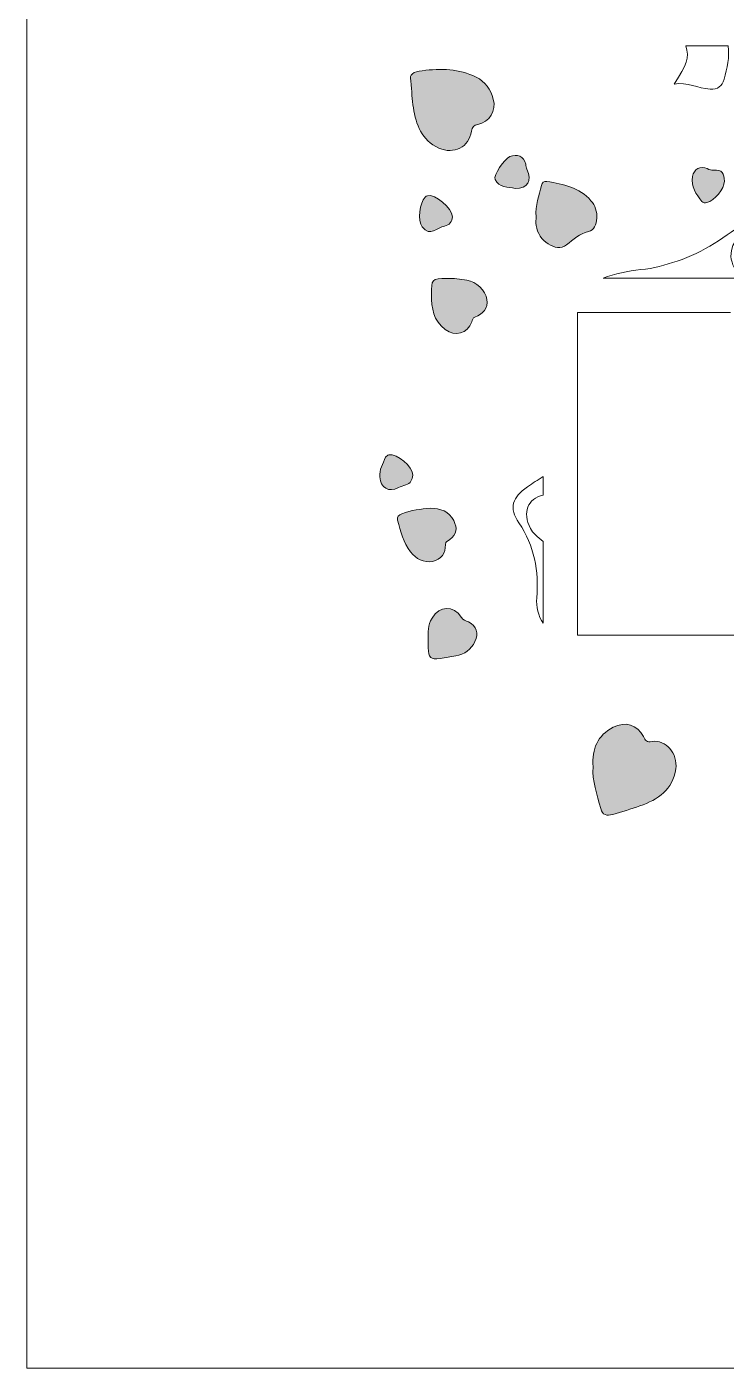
# Model space of a CAD drawing. Header units: inches. Extents: x 0 to 12, y -12 to 0.
# Drawn here: x 0 to 2.78, y -12 to -6.67 of the extents above; entities that cross this region are included whole.
import ezdxf

# ---------------------------------------------------------------- set-up
doc = ezdxf.new("R2010")
doc.units = ezdxf.units.IN
doc.header["$MEASUREMENT"] = 0
doc.layers.add('Layer 1', color=7, linetype='Continuous')

# ---------------------------------------------------------------- blocks, each defined once
blk = doc.blocks.new('block 2')
at = {"layer": 'Layer 1', "true_color": 0xffffff}
h = blk.add_hatch(color=7, dxfattribs=at)
h.dxf.hatch_style = 2
edge = h.paths.add_edge_path()
edge.add_spline(control_points=[(1.7666, -7.0815), (1.7693, -7.0648), (1.775, -7.0588), (1.7915, -7.0557), (1.8382, -7.0467), (1.8658, -7.0001), (1.853, -6.9542), (1.8423, -6.9161), (1.8204, -6.8845), (1.7852, -6.8671), (1.7172, -6.8336), (1.6447, -6.8325), (1.5705, -6.8414), (1.5361, -6.8456), (1.5181, -6.8555), (1.5253, -6.8821), (1.5292, -6.9247), (1.5302, -6.957), (1.5355, -6.9886), (1.5468, -7.0558), (1.5668, -7.118), (1.637, -7.149), (1.697, -7.1755), (1.7561, -7.1462), (1.7666, -7.0815)], knot_values=[0, 0, 0, 0, 1, 1, 1, 2, 2, 2, 3, 3, 3, 4, 4, 4, 5, 5, 5, 6, 6, 6, 7, 7, 7, 8, 8, 8, 8], degree=3, periodic=1)
h = blk.add_hatch(color=7, dxfattribs=at)
h.dxf.hatch_style = 2
edge = h.paths.add_edge_path()
edge.add_spline(control_points=[(1.9405, -7.3095), (1.9903, -7.31), (2.0087, -7.2792), (1.9863, -7.2334), (1.9835, -7.2274), (1.9835, -7.2201), (1.9818, -7.2135), (1.9737, -7.1826), (1.9476, -7.1702), (1.9184, -7.1832), (1.8965, -7.193), (1.8518, -7.2582), (1.8599, -7.2745), (1.8761, -7.3069), (1.9114, -7.3026), (1.9405, -7.3095)], knot_values=[0, 0, 0, 0, 1, 1, 1, 2, 2, 2, 3, 3, 3, 4, 4, 4, 5, 5, 5, 5], degree=3, periodic=1)
h = blk.add_hatch(color=7, dxfattribs=at)
h.dxf.hatch_style = 2
edge = h.paths.add_edge_path()
edge.add_spline(control_points=[(2.7008, -7.3654), (2.7323, -7.358), (2.7707, -7.3116), (2.7709, -7.2804), (2.7718, -7.2512), (2.7608, -7.2335), (2.7285, -7.2374), (2.7188, -7.2386), (2.7115, -7.235), (2.7029, -7.231), (2.676, -7.2182), (2.6498, -7.2325), (2.6443, -7.2623), (2.6369, -7.3027), (2.6591, -7.3322), (2.6819, -7.3613), (2.6866, -7.3674), (2.6936, -7.367), (2.7008, -7.3654)], knot_values=[0, 0, 0, 0, 1, 1, 1, 2, 2, 2, 3, 3, 3, 4, 4, 4, 5, 5, 5, 6, 6, 6, 6], degree=3, periodic=1)
h = blk.add_hatch(color=7, dxfattribs=at)
h.dxf.hatch_style = 2
edge = h.paths.add_edge_path()
edge.add_spline(control_points=[(2.0233, -7.4567), (2.0313, -7.518), (2.1019, -7.5656), (2.1438, -7.5344), (2.1719, -7.5134), (2.1942, -7.4885), (2.2318, -7.4809), (2.2521, -7.4767), (2.2625, -7.4518), (2.2644, -7.4283), (2.2665, -7.4016), (2.2573, -7.3779), (2.2409, -7.3585), (2.1956, -7.3047), (2.1306, -7.2931), (2.0662, -7.2815), (2.0546, -7.2794), (2.0468, -7.2857), (2.044, -7.2979), (2.0348, -7.3379), (2.0188, -7.3766), (2.023, -7.423), (2.023, -7.4315), (2.0216, -7.4443), (2.0233, -7.4567)], knot_values=[0, 0, 0, 0, 1, 1, 1, 2, 2, 2, 3, 3, 3, 4, 4, 4, 5, 5, 5, 6, 6, 6, 7, 7, 7, 8, 8, 8, 8], degree=3, periodic=1)
h = blk.add_hatch(color=7, dxfattribs=at)
h.dxf.hatch_style = 2
edge = h.paths.add_edge_path()
edge.add_spline(control_points=[(1.5912, -7.3385), (1.5881, -7.3394), (1.5853, -7.3419), (1.5828, -7.3442), (1.5594, -7.3651), (1.5526, -7.4382), (1.571, -7.4628), (1.602, -7.5044), (1.6303, -7.4626), (1.6594, -7.4591), (1.679, -7.4568), (1.6894, -7.4398), (1.6905, -7.4226), (1.6902, -7.3871), (1.6205, -7.3303), (1.5912, -7.3385)], knot_values=[0, 0, 0, 0, 1, 1, 1, 2, 2, 2, 3, 3, 3, 4, 4, 4, 5, 5, 5, 5], degree=3, periodic=1)
h = blk.add_hatch(color=7, dxfattribs=at)
h.dxf.hatch_style = 2
edge = h.paths.add_edge_path()
edge.add_spline(control_points=[(1.6616, -7.87), (1.7025, -7.9002), (1.7493, -7.8867), (1.7673, -7.8398), (1.7701, -7.8323), (1.7709, -7.8245), (1.78, -7.8211), (1.8123, -7.8089), (1.8325, -7.7868), (1.8275, -7.7508), (1.8225, -7.7146), (1.7853, -7.6803), (1.7479, -7.6744), (1.7219, -7.6703), (1.6959, -7.6665), (1.6693, -7.6673), (1.6077, -7.6691), (1.6066, -7.6698), (1.6078, -7.732), (1.6071, -7.7853), (1.615, -7.8355), (1.6616, -7.87)], knot_values=[0, 0, 0, 0, 1, 1, 1, 2, 2, 2, 3, 3, 3, 4, 4, 4, 5, 5, 5, 6, 6, 6, 7, 7, 7, 7], degree=3, periodic=1)
h = blk.add_hatch(color=7, dxfattribs=at)
h.dxf.hatch_style = 2
edge = h.paths.add_edge_path()
edge.add_spline(control_points=[(1.4765, -8.4991), (1.4855, -8.4945), (1.4952, -8.4909), (1.5051, -8.4883), (1.5255, -8.483), (1.5312, -8.468), (1.5329, -8.4497), (1.5331, -8.4161), (1.471, -8.3625), (1.4385, -8.3689), (1.4336, -8.3699), (1.4273, -8.3742), (1.4254, -8.3786), (1.4142, -8.4036), (1.4, -8.4278), (1.4019, -8.4568), (1.4049, -8.5003), (1.4382, -8.519), (1.4765, -8.4991)], knot_values=[0, 0, 0, 0, 1, 1, 1, 2, 2, 2, 3, 3, 3, 4, 4, 4, 5, 5, 5, 6, 6, 6, 6], degree=3, periodic=1)
h = blk.add_hatch(color=7, dxfattribs=at)
h.dxf.hatch_style = 2
edge = h.paths.add_edge_path()
edge.add_spline(control_points=[(1.6117, -8.7923), (1.647, -8.7858), (1.6632, -8.7607), (1.663, -8.7252), (1.663, -8.7133), (1.6732, -8.7115), (1.6801, -8.706), (1.7069, -8.6845), (1.7116, -8.6605), (1.696, -8.6301), (1.6767, -8.5926), (1.6429, -8.5824), (1.6033, -8.5806), (1.5658, -8.5853), (1.5268, -8.5875), (1.4903, -8.6035), (1.4783, -8.6088), (1.4693, -8.6151), (1.4731, -8.6287), (1.4854, -8.6727), (1.4947, -8.7183), (1.5245, -8.7548), (1.5466, -8.7819), (1.5758, -8.7989), (1.6117, -8.7923)], knot_values=[0, 0, 0, 0, 1, 1, 1, 2, 2, 2, 3, 3, 3, 4, 4, 4, 5, 5, 5, 6, 6, 6, 7, 7, 7, 8, 8, 8, 8], degree=3, periodic=1)
h = blk.add_hatch(color=7, dxfattribs=at)
h.dxf.hatch_style = 2
edge = h.paths.add_edge_path()
edge.add_spline(control_points=[(1.7541, -9.033), (1.7442, -9.028), (1.7337, -9.0265), (1.7264, -9.0149), (1.6947, -8.9653), (1.6404, -8.9678), (1.6096, -9.0182), (1.593, -9.0455), (1.5941, -9.0753), (1.5944, -9.1051), (1.5944, -9.1155), (1.594, -9.1259), (1.5945, -9.1362), (1.5964, -9.1762), (1.6032, -9.1827), (1.6426, -9.1784), (1.663, -9.1762), (1.6832, -9.1708), (1.7036, -9.1678), (1.7395, -9.1624), (1.7646, -9.1429), (1.7803, -9.1107), (1.7962, -9.0778), (1.7866, -9.0494), (1.7541, -9.033)], knot_values=[0, 0, 0, 0, 1, 1, 1, 2, 2, 2, 3, 3, 3, 4, 4, 4, 5, 5, 5, 6, 6, 6, 7, 7, 7, 8, 8, 8, 8], degree=3, periodic=1)
h = blk.add_hatch(color=7, dxfattribs=at)
h.dxf.hatch_style = 2
edge = h.paths.add_edge_path()
edge.add_spline(control_points=[(2.4841, -9.5088), (2.4622, -9.5125), (2.4575, -9.5046), (2.4492, -9.489), (2.424, -9.4412), (2.3773, -9.4271), (2.3299, -9.4516), (2.2672, -9.4841), (2.244, -9.5378), (2.2496, -9.6091), (2.2449, -9.6648), (2.2662, -9.719), (2.2796, -9.7747), (2.2861, -9.8017), (2.3043, -9.8053), (2.3273, -9.7984), (2.3635, -9.7875), (2.4001, -9.7775), (2.4356, -9.7647), (2.5069, -9.739), (2.5661, -9.7003), (2.5781, -9.6173), (2.5868, -9.5568), (2.5386, -9.4995), (2.4841, -9.5088)], knot_values=[0, 0, 0, 0, 1, 1, 1, 2, 2, 2, 3, 3, 3, 4, 4, 4, 5, 5, 5, 6, 6, 6, 7, 7, 7, 8, 8, 8, 8], degree=3, periodic=1)
at = {"layer": 'Layer 1', "lineweight": 0}
blk.add_lwpolyline([(2.8271, -9.0858), (2.6426, -9.0858), (2.5879, -9.0858), (2.3503, -9.0858), (2.1879, -9.0858), (2.1879, -9.0443), (2.1879, -8.7749), (2.1879, -8.476), (2.1879, -8.4025), (2.1879, -8.3379), (2.1879, -8.2992), (2.1879, -8.2253), (2.1879, -8.0818), (2.1879, -7.8345), (2.1879, -7.8031), (2.2578, -7.8031), (2.494, -7.8031), (2.7138, -7.8031), (2.796, -7.8031)], dxfattribs=at)
for points, knots in [([(2.7696, -6.8752), (2.7625, -6.9038), (2.7453, -6.9163), (2.7144, -6.9147), (2.6667, -6.9124), (2.6236, -6.8843), (2.5711, -6.895), (2.6224, -6.8152), (2.6317, -6.7918), (2.6185, -6.7431), (2.6185, -6.7431), (2.7856, -6.7431), (2.7856, -6.7431), (2.7935, -6.7878), (2.7806, -6.8311), (2.7696, -6.8752)], [0, 0, 0, 0, 1, 1, 1, 2, 2, 2, 3, 3, 3, 4, 4, 4, 5, 5, 5, 5]), ([(1.7666, -7.0815), (1.7693, -7.0648), (1.775, -7.0588), (1.7915, -7.0557), (1.8382, -7.0467), (1.8658, -7.0001), (1.853, -6.9542), (1.8423, -6.9161), (1.8204, -6.8845), (1.7852, -6.8671), (1.7172, -6.8336), (1.6447, -6.8325), (1.5705, -6.8414), (1.5361, -6.8456), (1.5181, -6.8555), (1.5253, -6.8821), (1.5292, -6.9247), (1.5302, -6.957), (1.5355, -6.9886), (1.5468, -7.0558), (1.5668, -7.118), (1.637, -7.149), (1.697, -7.1755), (1.7561, -7.1462), (1.7666, -7.0815)], [0, 0, 0, 0, 1, 1, 1, 2, 2, 2, 3, 3, 3, 4, 4, 4, 5, 5, 5, 6, 6, 6, 7, 7, 7, 8, 8, 8, 8]), ([(1.9405, -7.3095), (1.9903, -7.31), (2.0087, -7.2792), (1.9863, -7.2334), (1.9835, -7.2274), (1.9835, -7.2201), (1.9818, -7.2135), (1.9737, -7.1826), (1.9476, -7.1702), (1.9184, -7.1832), (1.8965, -7.193), (1.8518, -7.2582), (1.8599, -7.2745), (1.8761, -7.3069), (1.9114, -7.3026), (1.9405, -7.3095)], [0, 0, 0, 0, 1, 1, 1, 2, 2, 2, 3, 3, 3, 4, 4, 4, 5, 5, 5, 5]), ([(2.4397, -7.6325), (2.4886, -7.6283), (2.5362, -7.6139), (2.5832, -7.5985), (2.6893, -7.5643), (2.7767, -7.5), (2.864, -7.4347), (2.9135, -7.3979), (2.9572, -7.3572), (2.9808, -7.2981), (2.9921, -7.2703), (3.0183, -7.2552), (3.0464, -7.2457), (3.0708, -7.2372), (3.0876, -7.2504), (3.0969, -7.2699), (3.1203, -7.3188), (3.1074, -7.381), (3.0688, -7.4195), (3.055, -7.4333), (3.0403, -7.4464), (3.0276, -7.4613), (2.9997, -7.4949), (2.9885, -7.5311), (3.0146, -7.5717), (3.0194, -7.5793), (3.0206, -7.5893), (3.0253, -7.5971), (3.0415, -7.6239), (3.0293, -7.642), (3.0088, -7.6589), (3.0054, -7.6617), (3.0018, -7.6642), (2.9981, -7.6667), (2.9981, -7.6667), (2.9318, -7.6667), (2.9318, -7.6667), (2.9527, -7.6499), (2.9709, -7.6304), (2.9822, -7.6041), (3.005, -7.5514), (2.9711, -7.506), (2.9149, -7.5131), (2.9064, -7.5142), (2.8997, -7.5134), (2.8921, -7.5097), (2.8398, -7.4844), (2.7975, -7.5119), (2.7968, -7.5798), (2.7999, -7.6103), (2.8154, -7.6389), (2.8351, -7.6667), (2.8351, -7.6667), (2.2893, -7.6667), (2.2893, -7.6667), (2.3367, -7.649), (2.3865, -7.6371), (2.4397, -7.6325)], [0, 0, 0, 0, 1, 1, 1, 2, 2, 2, 3, 3, 3, 4, 4, 4, 5, 5, 5, 6, 6, 6, 7, 7, 7, 8, 8, 8, 9, 9, 9, 10, 10, 10, 11, 11, 11, 12, 12, 12, 13, 13, 13, 14, 14, 14, 15, 15, 15, 16, 16, 16, 17, 17, 17, 18, 18, 18, 19, 19, 19, 19]), ([(2.7008, -7.3654), (2.7323, -7.358), (2.7707, -7.3116), (2.7709, -7.2804), (2.7718, -7.2512), (2.7608, -7.2335), (2.7285, -7.2374), (2.7188, -7.2386), (2.7115, -7.235), (2.7029, -7.231), (2.676, -7.2182), (2.6498, -7.2325), (2.6443, -7.2623), (2.6369, -7.3027), (2.6591, -7.3322), (2.6819, -7.3613), (2.6866, -7.3674), (2.6936, -7.367), (2.7008, -7.3654)], [0, 0, 0, 0, 1, 1, 1, 2, 2, 2, 3, 3, 3, 4, 4, 4, 5, 5, 5, 6, 6, 6, 6]), ([(2.0233, -7.4567), (2.0313, -7.518), (2.1019, -7.5656), (2.1438, -7.5344), (2.1719, -7.5134), (2.1942, -7.4885), (2.2318, -7.4809), (2.2521, -7.4767), (2.2625, -7.4518), (2.2644, -7.4283), (2.2665, -7.4016), (2.2573, -7.3779), (2.2409, -7.3585), (2.1956, -7.3047), (2.1306, -7.2931), (2.0662, -7.2815), (2.0546, -7.2794), (2.0468, -7.2857), (2.044, -7.2979), (2.0348, -7.3379), (2.0188, -7.3766), (2.023, -7.423), (2.023, -7.4315), (2.0216, -7.4443), (2.0233, -7.4567)], [0, 0, 0, 0, 1, 1, 1, 2, 2, 2, 3, 3, 3, 4, 4, 4, 5, 5, 5, 6, 6, 6, 7, 7, 7, 8, 8, 8, 8]), ([(1.5912, -7.3385), (1.5881, -7.3394), (1.5853, -7.3419), (1.5828, -7.3442), (1.5594, -7.3651), (1.5526, -7.4382), (1.571, -7.4628), (1.602, -7.5044), (1.6303, -7.4626), (1.6594, -7.4591), (1.679, -7.4568), (1.6894, -7.4398), (1.6905, -7.4226), (1.6902, -7.3871), (1.6205, -7.3303), (1.5912, -7.3385)], [0, 0, 0, 0, 1, 1, 1, 2, 2, 2, 3, 3, 3, 4, 4, 4, 5, 5, 5, 5]), ([(1.6616, -7.87), (1.7025, -7.9002), (1.7493, -7.8867), (1.7673, -7.8398), (1.7701, -7.8323), (1.7709, -7.8245), (1.78, -7.8211), (1.8123, -7.8089), (1.8325, -7.7868), (1.8275, -7.7508), (1.8225, -7.7146), (1.7853, -7.6803), (1.7479, -7.6744), (1.7219, -7.6703), (1.6959, -7.6665), (1.6693, -7.6673), (1.6077, -7.6691), (1.6066, -7.6698), (1.6078, -7.732), (1.6071, -7.7853), (1.615, -7.8355), (1.6616, -7.87)], [0, 0, 0, 0, 1, 1, 1, 2, 2, 2, 3, 3, 3, 4, 4, 4, 5, 5, 5, 6, 6, 6, 7, 7, 7, 7]), ([(1.4765, -8.4991), (1.4855, -8.4945), (1.4952, -8.4909), (1.5051, -8.4883), (1.5255, -8.483), (1.5312, -8.468), (1.5329, -8.4497), (1.5331, -8.4161), (1.471, -8.3625), (1.4385, -8.3689), (1.4336, -8.3699), (1.4273, -8.3742), (1.4254, -8.3786), (1.4142, -8.4036), (1.4, -8.4278), (1.4019, -8.4568), (1.4049, -8.5003), (1.4382, -8.519), (1.4765, -8.4991)], [0, 0, 0, 0, 1, 1, 1, 2, 2, 2, 3, 3, 3, 4, 4, 4, 5, 5, 5, 6, 6, 6, 6]), ([(2.0258, -8.9372), (2.0336, -8.8303), (2.0171, -8.7311), (1.9549, -8.6392), (1.9143, -8.5796), (1.9282, -8.5375), (1.9888, -8.4963), (2.0094, -8.4822), (2.03, -8.4681), (2.0514, -8.4554), (2.0514, -8.4554), (2.0514, -8.5292), (2.0514, -8.5292), (1.9892, -8.5436), (1.9675, -8.5967), (2.0007, -8.6617), (2.009, -8.6782), (2.0279, -8.6964), (2.0514, -8.7133), (2.0514, -8.7133), (2.0514, -9.0383), (2.0514, -9.0383), (2.0312, -9.0082), (2.0231, -8.974), (2.0258, -8.9372)], [0, 0, 0, 0, 1, 1, 1, 2, 2, 2, 3, 3, 3, 4, 4, 4, 5, 5, 5, 6, 6, 6, 7, 7, 7, 8, 8, 8, 8]), ([(1.6117, -8.7923), (1.647, -8.7858), (1.6632, -8.7607), (1.663, -8.7252), (1.663, -8.7133), (1.6732, -8.7115), (1.6801, -8.706), (1.7069, -8.6845), (1.7116, -8.6605), (1.696, -8.6301), (1.6767, -8.5926), (1.6429, -8.5824), (1.6033, -8.5806), (1.5658, -8.5853), (1.5268, -8.5875), (1.4903, -8.6035), (1.4783, -8.6088), (1.4693, -8.6151), (1.4731, -8.6287), (1.4854, -8.6727), (1.4947, -8.7183), (1.5245, -8.7548), (1.5466, -8.7819), (1.5758, -8.7989), (1.6117, -8.7923)], [0, 0, 0, 0, 1, 1, 1, 2, 2, 2, 3, 3, 3, 4, 4, 4, 5, 5, 5, 6, 6, 6, 7, 7, 7, 8, 8, 8, 8]), ([(1.7541, -9.033), (1.7442, -9.028), (1.7337, -9.0265), (1.7264, -9.0149), (1.6947, -8.9653), (1.6404, -8.9678), (1.6096, -9.0182), (1.593, -9.0455), (1.5941, -9.0753), (1.5944, -9.1051), (1.5944, -9.1155), (1.594, -9.1259), (1.5945, -9.1362), (1.5964, -9.1762), (1.6032, -9.1827), (1.6426, -9.1784), (1.663, -9.1762), (1.6832, -9.1708), (1.7036, -9.1678), (1.7395, -9.1624), (1.7646, -9.1429), (1.7803, -9.1107), (1.7962, -9.0778), (1.7866, -9.0494), (1.7541, -9.033)], [0, 0, 0, 0, 1, 1, 1, 2, 2, 2, 3, 3, 3, 4, 4, 4, 5, 5, 5, 6, 6, 6, 7, 7, 7, 8, 8, 8, 8]), ([(2.4841, -9.5088), (2.4622, -9.5125), (2.4575, -9.5046), (2.4492, -9.489), (2.424, -9.4412), (2.3773, -9.4271), (2.3299, -9.4516), (2.2672, -9.4841), (2.244, -9.5378), (2.2496, -9.6091), (2.2449, -9.6648), (2.2662, -9.719), (2.2796, -9.7747), (2.2861, -9.8017), (2.3043, -9.8053), (2.3273, -9.7984), (2.3635, -9.7875), (2.4001, -9.7775), (2.4356, -9.7647), (2.5069, -9.739), (2.5661, -9.7003), (2.5781, -9.6173), (2.5868, -9.5568), (2.5386, -9.4995), (2.4841, -9.5088)], [0, 0, 0, 0, 1, 1, 1, 2, 2, 2, 3, 3, 3, 4, 4, 4, 5, 5, 5, 6, 6, 6, 7, 7, 7, 8, 8, 8, 8])]:
    blk.add_open_spline(points, degree=3, knots=knots, dxfattribs=at)

msp = doc.modelspace()

# ---------------------------------------------------------------- linework, layer by layer
at = {"layer": 'Layer 1', "lineweight": 0}
msp.add_lwpolyline([(12, -12), (0, -12), (0, 0), (12, 0), (12, -12)], dxfattribs=at)

# ---------------------------------------------------------------- block references
at = {"layer": 'Layer 1'}
msp.add_blockref('block 2', (0, 0), dxfattribs=at)

doc.saveas('drawing.dxf')
